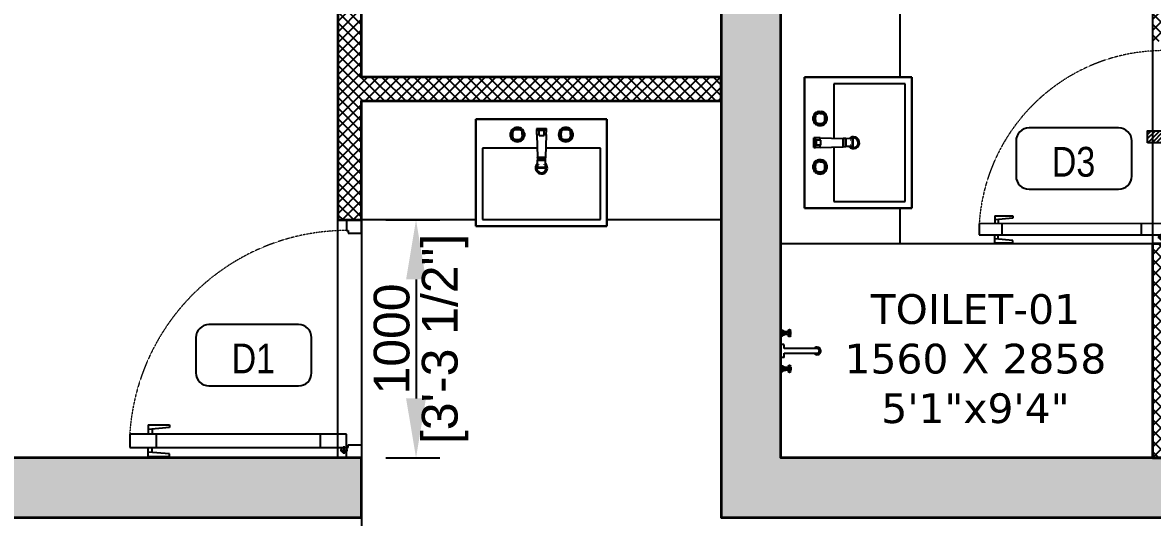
# Model space of a CAD drawing. Header units: millimetres. Extents: x 91566 to 131129, y 141753 to 207061.
# Drawn here: x 116477 to 121221, y 197751 to 199830 of the extents above; entities that cross this region are included whole.
import ezdxf
from ezdxf.enums import TextEntityAlignment as Align

# ---------------------------------------------------------------- set-up
doc = ezdxf.new("R2010")
doc.units = ezdxf.units.MM
doc.linetypes.add('3.5BHK EAST-UN-5$0$DASHED', pattern=[0.75, 0.5, -0.25])
doc.linetypes.add('3BHK  WEST_UN-2$0$DASHED', pattern=[0.75, 0.5, -0.25])
for name, color, linetype in [('A-Dimensions', 4, 'Continuous'), ('A-Door', 11, 'Continuous'), ('A-Door Line', 8, 'Continuous'), ('A-Fixture', 8, 'Continuous'), ('A-Furniture', 8, 'Continuous'), ('A-Hatch', 252, 'Continuous'), ('A-Room Boundary', 44, 'Continuous'), ('A-Text Main', 44, 'Continuous')]:
    doc.layers.add(name, color=color, linetype=linetype)
doc.layers.add('A-Wall', color=240, linetype='Continuous', lineweight=35)
doc.styles.add('2024-08-29_TOWER-A$0$simplex-0.8', font='simplex.shx', dxfattribs={"width": 0.8})
doc.styles.add('3BHK  WEST_UN-2$0$grid_text', font='verdana.ttf')
doc.styles.add('ARIAL', font='ARIALN.TTF')
doc.styles.add('S', font='arial.ttf', dxfattribs={"height": 150})
doc.dimstyles.new('DIMSMALL', dxfattribs={"dimtxt": 150, "dimasz": 250, "dimexe": 100, "dimexo": 100, "dimgap": 25, "dimtad": 1, "dimdec": 0, "dimzin": 0, "dimdsep": 46, "dimtxsty": 'S', "dimcen": 0, "dimdle": 100, "dimclrd": 8, "dimclre": 8, "dimclrt": 256, "dimazin": 0, "dimtfac": 1, "dimtdec": 0, "dimtix": 1, "dimtmove": 0, "dimatfit": 3, "dimldrblk": '12_DatumFilled', "dimfxl": 1, "dimtolj": 1, "dimtzin": 0, "dimlwd": -1, "dimlwe": -1, "dimarcsym": 1})

# ---------------------------------------------------------------- blocks, each defined once
blk = doc.blocks.new('A$Ccfbdbe87')
at = {"layer": 'A-Door'}
for p, q in [((99.9, 973.1), (44.4, 973.1)), ((44.4, 973.1), (44.4, 62.5)), ((99.9, 62.5), (99.9, 973.1)), ((5.6, 895.4), (44.4, 895.4)), ((5.6, 895.4), (5.6, 806.5)), ((16.7, 806.5), (24.9, 895.4)), ((23.3, 878.7), (44.4, 878.7)), ((99.9, 862), (44.4, 862)), ((138.8, 895.4), (99.9, 895.4)), ((121, 878.7), (99.9, 878.7)), ((127.7, 806.5), (119.5, 895.4)), ((138.8, 895.4), (138.8, 806.5)), ((5.6, 806.5), (16.7, 806.5)), ((138.8, 806.5), (127.7, 806.5)), ((99.9, 173.5), (44.4, 173.5)), ((0, 0), (0, 62.5)), ((0, 62.5), (44.4, 62.5)), ((16.7, 73.6), (50, 73.6)), ((33.3, 90.2), (33.3, 56.9)), ((44.4, 62.5), (99.9, 62.5)), ((44.4, 62.5), (44.4, 55.5)), ((44.4, 55.5), (55.5, 55.5)), ((55.5, 55.5), (55.5, 0)), ((99.9, 62.5), (99.9, 62.5)), ((944.5, 55.5), (944.5, 0)), ((955.6, 55.5), (944.5, 55.5)), ((1000, 62.5), (955.6, 62.5)), ((955.6, 62.5), (955.6, 55.5)), ((1000, 0), (1000, 62.5)), ((55.5, 0), (0, 0)), ((944.5, 0), (1000, 0))]:
    blk.add_line(p, q, dxfattribs=at)
blk.add_circle((33.3, 73.6), 11.1, dxfattribs=at)
at = {"layer": 'A-Door', "linetype": '3BHK  WEST_UN-2$0$DASHED', "lineweight": 0}
blk.add_arc((41.8, 61.2), 913.8, 0.0822, 86.3506, dxfattribs=at)
blk = doc.blocks.new('A$C9b4d8ff6')
at = {"layer": 'A-Door'}
for p, q in [((84.9, 827.1), (37.7, 827.1)), ((37.7, 827.1), (37.8, 53.1)), ((85, 53.1), (84.9, 827.1)), ((4.7, 761.1), (37.7, 761.1)), ((4.7, 761.1), (4.7, 685.5)), ((14.1, 685.5), (21.1, 761.1)), ((117.9, 761.1), (84.9, 761.1)), ((108.5, 685.5), (101.5, 761.1)), ((117.9, 761.1), (118, 685.5)), ((19.8, 746.9), (37.7, 746.9)), ((84.9, 732.7), (37.7, 732.7)), ((102.8, 746.9), (84.9, 746.9)), ((4.7, 685.5), (14.1, 685.5)), ((118, 685.5), (108.5, 685.5)), ((84.9, 147.5), (37.7, 147.5)), ((0, 0), (0, 53.1)), ((0, 53.1), (37.8, 53.1)), ((14.2, 62.5), (42.5, 62.5)), ((28.3, 76.7), (28.3, 48.4)), ((37.8, 53.1), (85, 53.1)), ((37.8, 53.1), (37.8, 47.2)), ((85, 53.1), (85, 53.1)), ((850, 53.2), (812.2, 53.1)), ((812.2, 53.1), (812.2, 47.2)), ((850, 0.1), (850, 53.2)), ((47.2, 0), (0, 0)), ((37.8, 47.2), (47.2, 47.2)), ((47.2, 47.2), (47.2, 0)), ((802.8, 47.2), (802.8, 0.1)), ((812.2, 47.2), (802.8, 47.2)), ((802.8, 0.1), (850, 0.1))]:
    blk.add_line(p, q, dxfattribs=at)
blk.add_circle((28.3, 62.5), 9.44, dxfattribs=at)
at = {"layer": 'A-Door', "linetype": '3.5BHK EAST-UN-5$0$DASHED', "lineweight": 0}
blk.add_arc((35.5, 52), 776.7, 0.0858, 86.3542, dxfattribs=at)
blk = doc.blocks.new('A$Cf00fcc3f')
at = {"layer": 'A-Fixture'}
for p, q in [((0, 0), (0, -450)), ((550, 0), (0, 0)), ((0, -450), (0, 0)), ((0, 0), (550, 0)), ((550, -450), (550, 0)), ((550, 0), (550, -450)), ((147.8, -54.3), (150.8, -44.3)), ((150.3, -45.9), (148.7, -47.8)), ((150.3, -55.2), (152.9, -46.2)), ((151.6, -42.4), (150.8, -44.3)), ((150.8, -44.3), (152.9, -46.2)), ((151.6, -42.4), (153.6, -41.5)), ((153.7, -44.5), (151.6, -42.4)), ((155.2, -46), (152.5, -55)), ((155.2, -46), (152.5, -55)), ((153.7, -44.5), (152.9, -46.2)), ((153.6, -41.5), (163.5, -38.6)), ((155.5, -43.7), (153.6, -41.5)), ((155.5, -43.7), (153.7, -44.5)), ((156.4, -47.2), (154.1, -55.3)), ((157.1, -39.5), (155.1, -41.1)), ((164.2, -43.3), (155.2, -46)), ((155.5, -43.7), (164.5, -41)), ((164.5, -44.9), (156.4, -47.2)), ((162.3, -36.7), (157.1, -39.5)), ((167.9, -35), (162.3, -36.7)), ((163.5, -38.6), (173.8, -37.6)), ((163.5, -38.6), (164.5, -41)), ((173.8, -42.3), (164.2, -43.3)), ((173.8, -42.3), (164.2, -43.3)), ((164.5, -41), (173.8, -40.1)), ((173.8, -43.9), (164.5, -44.9)), ((173.8, -34.4), (167.9, -35)), ((179.7, -35), (173.8, -34.4)), ((179.7, -35), (173.8, -34.4)), ((173.8, -37.6), (184.1, -38.6)), ((173.8, -37.6), (173.8, -40.1)), ((173.8, -40.1), (183.2, -41)), ((183.4, -43.3), (173.8, -42.3)), ((183.1, -44.9), (173.8, -43.9)), ((185.4, -36.7), (179.7, -35)), ((185.4, -36.7), (179.7, -35)), ((191.2, -47.2), (183.1, -44.9)), ((184.1, -38.6), (183.2, -41)), ((183.2, -41), (192.2, -43.7)), ((183.4, -43.3), (192.4, -46)), ((192.4, -46), (183.4, -43.3)), ((184.1, -38.6), (194.1, -41.5)), ((190.6, -39.5), (185.4, -36.7)), ((190.6, -39.5), (185.4, -36.7)), ((192.5, -41.1), (190.6, -39.5)), ((192.5, -41.1), (190.6, -39.5)), ((191.2, -47.2), (193.5, -55.3)), ((192.2, -43.7), (194.1, -41.5)), ((192.2, -43.7), (193.9, -44.5)), ((192.4, -46), (195.1, -55)), ((193.9, -44.5), (196, -42.4)), ((193.9, -44.5), (194.7, -46.2)), ((194.1, -41.5), (196, -42.4)), ((196.9, -44.3), (194.7, -46.2)), ((194.7, -46.2), (197.4, -55.2)), ((196, -42.4), (196.9, -44.3)), ((196.9, -44.3), (199.8, -54.3)), ((198.9, -47.8), (197.3, -45.9)), ((198.9, -47.8), (197.3, -45.9)), ((254.8, -39.2), (296, -39.2)), ((254.8, -39.2), (255, -45.5)), ((255.5, -64.6), (255, -45.5)), ((255, -45.5), (295.9, -45.5)), ((295.3, -64.6), (295.9, -45.5)), ((295.9, -45.5), (296, -39.2)), ((351, -54.3), (354, -44.3)), ((353.5, -45.9), (351.9, -47.8)), ((353.5, -55.2), (356.1, -46.2)), ((354.8, -42.4), (354, -44.3)), ((354, -44.3), (356.1, -46.2)), ((354.8, -42.4), (356.8, -41.5)), ((356.9, -44.5), (354.8, -42.4)), ((358.4, -46), (355.7, -55)), ((358.4, -46), (355.7, -55)), ((356.9, -44.5), (356.1, -46.2)), ((356.8, -41.5), (366.7, -38.6)), ((358.7, -43.7), (356.8, -41.5)), ((358.7, -43.7), (356.9, -44.5)), ((359.6, -47.2), (357.3, -55.3)), ((360.3, -39.5), (358.3, -41.1)), ((367.4, -43.3), (358.4, -46)), ((358.7, -43.7), (367.7, -41)), ((367.7, -44.9), (359.6, -47.2)), ((365.5, -36.7), (360.3, -39.5)), ((371.1, -35), (365.5, -36.7)), ((366.7, -38.6), (377, -37.6)), ((366.7, -38.6), (367.7, -41)), ((377, -42.3), (367.4, -43.3)), ((377, -42.3), (367.4, -43.3)), ((367.7, -41), (377, -40.1)), ((377, -43.9), (367.7, -44.9)), ((377, -34.4), (371.1, -35)), ((382.9, -35), (377, -34.4)), ((382.9, -35), (377, -34.4)), ((377, -37.6), (387.3, -38.6)), ((377, -37.6), (377, -40.1)), ((377, -40.1), (386.4, -41)), ((386.6, -43.3), (377, -42.3)), ((386.3, -44.9), (377, -43.9)), ((388.6, -36.7), (382.9, -35)), ((388.6, -36.7), (382.9, -35)), ((394.4, -47.2), (386.3, -44.9)), ((387.3, -38.6), (386.4, -41)), ((386.4, -41), (395.4, -43.7)), ((386.6, -43.3), (395.6, -46)), ((395.6, -46), (386.6, -43.3)), ((387.3, -38.6), (397.3, -41.5)), ((393.8, -39.5), (388.6, -36.7)), ((393.8, -39.5), (388.6, -36.7)), ((395.7, -41.1), (393.8, -39.5)), ((395.7, -41.1), (393.8, -39.5)), ((394.4, -47.2), (396.7, -55.3)), ((395.4, -43.7), (397.3, -41.5)), ((395.4, -43.7), (397.1, -44.5)), ((395.6, -46), (398.3, -55)), ((397.1, -44.5), (399.2, -42.4)), ((397.1, -44.5), (397.9, -46.2)), ((397.3, -41.5), (399.2, -42.4)), ((400.1, -44.3), (397.9, -46.2)), ((397.9, -46.2), (400.6, -55.2)), ((399.2, -42.4), (400.1, -44.3)), ((400.1, -44.3), (403, -54.3)), ((402.1, -47.8), (400.5, -45.9)), ((402.1, -47.8), (400.5, -45.9)), ((144.2, -58.7), (143.6, -64.6)), ((143.6, -64.6), (144.2, -70.5)), ((143.6, -64.6), (144.2, -70.5)), ((145.9, -53), (144.2, -58.7)), ((144.2, -70.5), (145.9, -76.1)), ((144.2, -70.5), (145.9, -76.1)), ((148.7, -47.8), (145.9, -53)), ((145.9, -76.1), (148.7, -81.3)), ((145.9, -76.1), (148.7, -81.3)), ((146.8, -64.6), (147.8, -54.3)), ((147.8, -74.9), (146.8, -64.6)), ((149.4, -64.6), (146.8, -64.6)), ((147.8, -54.3), (150.3, -55.2)), ((147.8, -74.9), (150.3, -73.9)), ((150.8, -84.8), (147.8, -74.9)), ((148.7, -81.3), (150.3, -83.2)), ((148.7, -81.3), (150.3, -83.2)), ((149.4, -64.6), (150.3, -55.2)), ((150.3, -73.9), (149.4, -64.6)), ((152.9, -82.9), (150.3, -73.9)), ((150.8, -84.8), (152.9, -82.9)), ((151.6, -86.8), (150.8, -84.8)), ((152.5, -55), (151.6, -64.6)), ((151.6, -64.6), (152.5, -74.2)), ((151.6, -64.6), (152.5, -74.2)), ((151.6, -86.8), (153.7, -84.7)), ((151.6, -86.8), (153.6, -87.6)), ((152.5, -74.2), (155.2, -83.2)), ((152.5, -74.2), (155.2, -83.2)), ((152.9, -82.9), (153.7, -84.7)), ((154.1, -55.3), (153.2, -64.6)), ((153.2, -64.6), (154.1, -73.9)), ((155.5, -85.5), (153.6, -87.6)), ((163.5, -90.6), (153.6, -87.6)), ((153.7, -84.7), (155.5, -85.5)), ((154.1, -73.9), (156.4, -81.9)), ((155.1, -88.1), (157.1, -89.7)), ((155.1, -88.1), (157.1, -89.7)), ((155.2, -83.2), (164.2, -85.9)), ((155.2, -83.2), (164.2, -85.9)), ((164.5, -88.1), (155.5, -85.5)), ((156.4, -81.9), (164.5, -84.3)), ((157.1, -89.7), (162.3, -92.4)), ((157.1, -89.7), (162.3, -92.4)), ((162.3, -92.4), (167.9, -94.2)), ((162.3, -92.4), (167.9, -94.2)), ((163.5, -90.6), (164.5, -88.1)), ((173.8, -91.6), (163.5, -90.6)), ((164.2, -85.9), (173.8, -86.8)), ((164.2, -85.9), (173.8, -86.8)), ((164.5, -84.3), (173.8, -85.2)), ((173.8, -89), (164.5, -88.1)), ((167.9, -94.2), (173.8, -94.7)), ((167.9, -94.2), (173.8, -94.7)), ((173.8, -85.2), (183.1, -84.3)), ((173.8, -86.8), (183.4, -85.9)), ((173.8, -86.8), (183.4, -85.9)), ((183.2, -88.1), (173.8, -89)), ((173.8, -91.6), (173.8, -89)), ((184.1, -90.6), (173.8, -91.6)), ((173.8, -94.7), (179.7, -94.2)), ((173.8, -94.7), (179.7, -94.2)), ((179.7, -94.2), (185.4, -92.4)), ((179.7, -94.2), (185.4, -92.4)), ((183.1, -84.3), (191.2, -81.9)), ((192.2, -85.5), (183.2, -88.1)), ((184.1, -90.6), (183.2, -88.1)), ((183.4, -85.9), (192.4, -83.2)), ((183.4, -85.9), (192.4, -83.2)), ((194.1, -87.6), (184.1, -90.6)), ((185.4, -92.4), (190.6, -89.7)), ((185.4, -92.4), (190.6, -89.7)), ((190.6, -89.7), (192.5, -88.1)), ((190.6, -89.7), (192.5, -88.1)), ((191.2, -81.9), (193.5, -73.9)), ((192.2, -85.5), (193.9, -84.7)), ((192.2, -85.5), (194.1, -87.6)), ((192.4, -83.2), (195.1, -74.2)), ((192.4, -83.2), (195.1, -74.2)), ((194.4, -64.6), (193.5, -55.3)), ((194.4, -64.6), (193.5, -73.9)), ((193.9, -84.7), (194.7, -82.9)), ((193.9, -84.7), (196, -86.8)), ((196, -86.8), (194.1, -87.6)), ((197.4, -73.9), (194.7, -82.9)), ((196.9, -84.8), (194.7, -82.9)), ((195.1, -55), (196, -64.6)), ((196, -64.6), (195.1, -74.2)), ((196, -86.8), (196.9, -84.8)), ((199.8, -74.9), (196.9, -84.8)), ((197.3, -83.2), (198.9, -81.3)), ((197.3, -83.2), (198.9, -81.3)), ((199.8, -54.3), (197.4, -55.2)), ((197.4, -55.2), (198.3, -64.6)), ((198.3, -64.6), (197.4, -73.9)), ((199.8, -74.9), (197.4, -73.9)), ((198.3, -64.6), (200.8, -64.6)), ((201.7, -53), (198.9, -47.8)), ((201.7, -53), (198.9, -47.8)), ((198.9, -81.3), (201.7, -76.1)), ((198.9, -81.3), (201.7, -76.1)), ((199.8, -54.3), (200.8, -64.6)), ((200.8, -64.6), (199.8, -74.9)), ((203.4, -58.7), (201.7, -53)), ((203.4, -58.7), (201.7, -53)), ((201.7, -76.1), (203.4, -70.5)), ((201.7, -76.1), (203.4, -70.5)), ((203.4, -58.7), (204, -64.6)), ((204, -64.6), (203.4, -58.7)), ((204, -64.6), (203.4, -70.5)), ((204, -64.6), (203.4, -70.5)), ((255.5, -64.6), (258.3, -160.2)), ((255.5, -64.6), (265.1, -64.6)), ((265.1, -68.5), (265.1, -47.9)), ((285.7, -47.9), (265.1, -47.9)), ((265.1, -68.5), (285.7, -68.5)), ((285.7, -68.5), (285.7, -47.9)), ((285.7, -64.6), (295.3, -64.6)), ((295.3, -64.6), (292.6, -160.2)), ((347.4, -58.7), (346.8, -64.6)), ((346.8, -64.6), (347.4, -70.5)), ((346.8, -64.6), (347.4, -70.5)), ((349.1, -53), (347.4, -58.7)), ((347.4, -70.5), (349.1, -76.1)), ((347.4, -70.5), (349.1, -76.1)), ((351.9, -47.8), (349.1, -53)), ((349.1, -76.1), (351.9, -81.3)), ((349.1, -76.1), (351.9, -81.3)), ((350, -64.6), (351, -54.3)), ((351, -74.9), (350, -64.6)), ((352.6, -64.6), (350, -64.6)), ((351, -54.3), (353.5, -55.2)), ((351, -74.9), (353.5, -73.9)), ((354, -84.8), (351, -74.9)), ((351.9, -81.3), (353.5, -83.2)), ((351.9, -81.3), (353.5, -83.2)), ((352.6, -64.6), (353.5, -55.2)), ((353.5, -73.9), (352.6, -64.6)), ((356.1, -82.9), (353.5, -73.9)), ((354, -84.8), (356.1, -82.9)), ((354.8, -86.8), (354, -84.8)), ((355.7, -55), (354.8, -64.6)), ((354.8, -64.6), (355.7, -74.2)), ((354.8, -64.6), (355.7, -74.2)), ((354.8, -86.8), (356.9, -84.7)), ((354.8, -86.8), (356.8, -87.6)), ((355.7, -74.2), (358.4, -83.2)), ((355.7, -74.2), (358.4, -83.2)), ((356.1, -82.9), (356.9, -84.7)), ((357.3, -55.3), (356.4, -64.6)), ((356.4, -64.6), (357.3, -73.9)), ((358.7, -85.5), (356.8, -87.6)), ((366.7, -90.6), (356.8, -87.6)), ((356.9, -84.7), (358.7, -85.5)), ((357.3, -73.9), (359.6, -81.9)), ((358.3, -88.1), (360.3, -89.7)), ((358.3, -88.1), (360.3, -89.7)), ((358.4, -83.2), (367.4, -85.9)), ((358.4, -83.2), (367.4, -85.9)), ((367.7, -88.1), (358.7, -85.5)), ((359.6, -81.9), (367.7, -84.3)), ((360.3, -89.7), (365.5, -92.4)), ((360.3, -89.7), (365.5, -92.4)), ((365.5, -92.4), (371.1, -94.2)), ((365.5, -92.4), (371.1, -94.2)), ((366.7, -90.6), (367.7, -88.1)), ((377, -91.6), (366.7, -90.6)), ((367.4, -85.9), (377, -86.8)), ((367.4, -85.9), (377, -86.8)), ((367.7, -84.3), (377, -85.2)), ((377, -89), (367.7, -88.1)), ((371.1, -94.2), (377, -94.7)), ((371.1, -94.2), (377, -94.7)), ((377, -85.2), (386.3, -84.3)), ((377, -86.8), (386.6, -85.9)), ((377, -86.8), (386.6, -85.9)), ((386.4, -88.1), (377, -89)), ((377, -91.6), (377, -89)), ((387.3, -90.6), (377, -91.6)), ((377, -94.7), (382.9, -94.2)), ((377, -94.7), (382.9, -94.2)), ((382.9, -94.2), (388.6, -92.4)), ((382.9, -94.2), (388.6, -92.4)), ((386.3, -84.3), (394.4, -81.9)), ((395.4, -85.5), (386.4, -88.1)), ((387.3, -90.6), (386.4, -88.1)), ((386.6, -85.9), (395.6, -83.2)), ((386.6, -85.9), (395.6, -83.2)), ((397.3, -87.6), (387.3, -90.6)), ((388.6, -92.4), (393.8, -89.7)), ((388.6, -92.4), (393.8, -89.7)), ((393.8, -89.7), (395.7, -88.1)), ((393.8, -89.7), (395.7, -88.1)), ((394.4, -81.9), (396.7, -73.9)), ((395.4, -85.5), (397.1, -84.7)), ((395.4, -85.5), (397.3, -87.6)), ((395.6, -83.2), (398.3, -74.2)), ((395.6, -83.2), (398.3, -74.2)), ((397.6, -64.6), (396.7, -55.3)), ((397.6, -64.6), (396.7, -73.9)), ((397.1, -84.7), (397.9, -82.9)), ((397.1, -84.7), (399.2, -86.8)), ((399.2, -86.8), (397.3, -87.6)), ((400.6, -73.9), (397.9, -82.9)), ((400.1, -84.8), (397.9, -82.9)), ((398.3, -55), (399.2, -64.6)), ((399.2, -64.6), (398.3, -74.2)), ((399.2, -86.8), (400.1, -84.8)), ((403, -74.9), (400.1, -84.8)), ((400.5, -83.2), (402.1, -81.3)), ((400.5, -83.2), (402.1, -81.3)), ((403, -54.3), (400.6, -55.2)), ((400.6, -55.2), (401.5, -64.6)), ((401.5, -64.6), (400.6, -73.9)), ((403, -74.9), (400.6, -73.9)), ((401.5, -64.6), (404, -64.6)), ((404.9, -53), (402.1, -47.8)), ((404.9, -53), (402.1, -47.8)), ((402.1, -81.3), (404.9, -76.1)), ((402.1, -81.3), (404.9, -76.1)), ((403, -54.3), (404, -64.6)), ((404, -64.6), (403, -74.9)), ((406.6, -58.7), (404.9, -53)), ((406.6, -58.7), (404.9, -53)), ((404.9, -76.1), (406.6, -70.5)), ((404.9, -76.1), (406.6, -70.5)), ((406.6, -58.7), (407.2, -64.6)), ((406.6, -58.7), (407.2, -64.6)), ((407.2, -64.6), (406.6, -70.5)), ((407.2, -64.6), (406.6, -70.5)), ((257.2, -122), (27.5, -122)), ((27.5, -122), (27.5, -422)), ((522.5, -122), (293.7, -122)), ((522.5, -422), (522.5, -122)), ((258.3, -162.3), (258.3, -160.2)), ((292.6, -160.2), (258.3, -160.2)), ((258.3, -162.3), (258.6, -171.8)), ((258.3, -162.3), (292.5, -162.3)), ((258.6, -171.8), (258.6, -172.7)), ((258.6, -171.8), (292.2, -171.8)), ((259.4, -201.1), (258.6, -172.7)), ((292.2, -172.7), (258.6, -172.7)), ((291.4, -201.1), (292.2, -172.7)), ((292.2, -171.8), (292.5, -162.3)), ((292.2, -171.8), (292.2, -172.7)), ((292.6, -160.2), (292.5, -162.3)), ((259.4, -201.1), (259.5, -204.3)), ((259.4, -201.1), (291.4, -201.1)), ((259.5, -204.3), (291.3, -204.3)), ((264.3, -192.3), (264.3, -190.8)), ((286.5, -192.3), (286.5, -190.8)), ((291.3, -204.3), (291.4, -201.1)), ((27.5, -422), (522.5, -422)), ((0, -450), (550, -450)), ((550, -450), (0, -450))]:
    blk.add_line(p, q, dxfattribs=at)
for radius, start, end in [(25, 130.6704, 0), (25, 0, 45), (20, 145.6811, 0), (20, 0, 24.0891)]:
    blk.add_arc((275, -205), radius, start, end, dxfattribs=at)
blk = doc.blocks.new('A$Cfbc7273c')
at = {"layer": 'A-Fixture'}
for p, q in [((-41.9, 68.8), (-41.9, 81.3)), ((-41.9, 81.3), (-27.4, 81.2)), ((-27.4, 68.8), (-41.9, 68.8)), ((-23.6, 68.6), (-23.6, 81.3)), ((-22.2, 81.5), (-22.2, 68.5)), ((-20.4, 68.3), (-20.4, 81.7)), ((-18, 82.2), (-18, 67.8)), ((-15.8, 67.3), (-15.8, 82.7)), ((-13.3, 66.5), (-13.3, 83.5)), ((-9.9, 65.2), (-9.9, 84.7)), ((-5.4, 63), (-5.4, 87)), ((0, 90.6), (0, 59.4)), ((0, -90.6), (0, 90.6)), ((-13.5, 10), (-152, 10)), ((-13.5, 26), (-13.5, 10)), ((0, 27), (-12.5, 27)), ((0, -27), (0, 27)), ((-152, -10), (-13.5, -10)), ((-13.5, -10), (-13.5, -26)), ((-12.5, -27), (0, -27)), ((-41.9, -68.8), (-41.9, -81.3)), ((-27.4, -68.8), (-41.9, -68.8)), ((-41.9, -81.3), (-27.4, -81.2)), ((-23.6, -68.6), (-23.6, -81.3)), ((-22.2, -81.5), (-22.2, -68.5)), ((-20.4, -68.3), (-20.4, -81.7)), ((-18, -82.2), (-18, -67.8)), ((-15.8, -67.3), (-15.8, -82.7)), ((-13.3, -66.5), (-13.3, -83.5)), ((-9.9, -65.2), (-9.9, -84.7)), ((-5.4, -63), (-5.4, -87)), ((0, -90.6), (0, -59.4))]:
    blk.add_line(p, q, dxfattribs=at)
for centre, radius in [((-36, 85.7), 4.41), ((-36, 64.3), 4.41), ((-36, 74.8), 3.69), ((-36, -64.3), 4.41), ((-36, -85.7), 4.41), ((-36, -74.8), 3.69)]:
    blk.add_circle(centre, radius, dxfattribs=at)
for centre, radius, start, end in [((-27.2, 125.4), 44.2, 269.7849, 308.0362), ((-27.4, 24.1), 44.7, 52.1791, 90), ((-152, 0), 16, 90, 180.0001), ((-152, 0), 16, 180.0001, 270), ((-152, 0), 10, 90, 270), ((-152, 0), 16, 38.6822, 90), ((-12.5, 26), 0.999, 89.9998, 180.1995), ((-152, 0), 16, 270, 321.3178), ((-12.5, -26), 1, 180, 269.8008), ((-27.4, -24.1), 44.7, 270, 307.8209), ((-27.2, -125.4), 44.2, 51.9638, 90.2151)]:
    blk.add_arc(centre, radius, start, end, dxfattribs=at)
blk = doc.blocks.new('2024-08-29_TOWER-A$0$WNTG')
at = {"layer": 'A-Text Main'}
blk.add_lwpolyline([(-187.8, 246.2), (187.8, 246.2, -0.414214), (242.8, 191.2), (242.8, 43.3, -0.414214), (187.8, -11.7), (-187.8, -11.7, -0.414214), (-242.8, 43.3), (-242.8, 191.2, -0.414214)], format="xyb", close=True, dxfattribs=at)
at = {"layer": 'A-Text Main', "style": '2024-08-29_TOWER-A$0$simplex-0.8', "width": 0.8}
blk.add_attdef('WNTG', text='', height=150, dxfattribs=at).set_placement((-1.6, 43), align=Align.CENTER)
blk = doc.blocks.new('TILE DROP')
at = {"layer": 'A-Door Line'}
h = blk.add_hatch(dxfattribs=at)
h.set_pattern_fill('ANSI31', color=8, scale=0.1)
h.set_pattern_definition([(45, (-18.584744, -6.592634), (-0.008838835, 0.008838835), [])])
h.paths.add_polyline_path([(0, 0.05), (-0.12, 0.05), (-0.12, 0), (0, 0)])
h.paths.add_polyline_path([(0.12, -0.05), (0.12, 0), (0, 0), (0, -0.05)])
at = {"layer": 'A-Door Line', "color": 8}
for points in [[(-0.12, 0), (-0.12, 0.05), (0, 0.05), (0, 0)], [(0, -0.05), (0, 0), (0.12, 0), (0.12, -0.05)]]:
    blk.add_lwpolyline(points, close=True, dxfattribs=at)
blk = doc.blocks.new('Unit_2')
at = {"layer": 'A-Hatch', "linetype": 'Continuous'}
h = blk.add_hatch(color=256, dxfattribs=at)
h.dxf.hatch_style = 1
h.paths.add_polyline_path([(252.1, 9544.7), (4266.6, 9544.7), (4266.6, 9794.7), (250, 9794.7), (250, 14070.1), (817, 14070.1), (817, 14320.1), (0, 14320.1), (0, 9197), (252.1, 9197)])
h.paths.add_polyline_path([(6027, 13970.8), (6027, 14320.1), (4167, 14320.1), (4167, 14070.1), (5777, 14070.1), (5777, 13970.8)])
h.paths.add_polyline_path([(7687, 14320.1), (7437, 14320.1), (7437, 12653), (7687, 12653), (7687, 14070.1), (9364.7, 14070.1), (9364.7, 14320.1)])
h.paths.add_polyline_path([(5777, 13220.8), (5777, 9544.7), (7687, 9544.7), (7687, 9794.7), (6027, 9794.7), (6027, 13220.8)])
h.paths.add_polyline_path([(11114.6, 9794.7), (8686.6, 9794.7), (8686.6, 9544.7), (11364.6, 9544.7), (11364.6, 13220.1), (11114.6, 13220.1)])
h.paths.add_polyline_path([(11364.6, 5755), (8726.6, 5755), (8726.6, 5505), (11114.6, 5505), (11114.6, 0), (11364.6, 0)])
h.paths.add_polyline_path([(7625, 250), (7625, 3195), (5741, 3195), (5741, 2995), (7425, 2995), (7425, 250), (6799.5, 250), (6799.5, 0), (8075, 0), (8075, 250)])
h.paths.add_polyline_path([(4327, 1729.3), (4327, 3735), (4127, 3735), (4127, 1729.3)], flags=17)
h.paths.add_polyline_path([(250, 5532), (4327, 5532), (4327, 4735), (4127, 4735), (4127, 5332), (250, 5332), (250, 250), (3029.9, 250), (3029.9, 0), (0, 0), (0, 7997), (250, 7997)])
h.paths.add_polyline_path([(4129.9, 0), (6049.5, 0), (6049.5, 250), (5841, 250), (5841, 962.8), (5741, 962.8), (5741, 250), (4129.9, 250)])
h = blk.add_hatch(dxfattribs=at)
h.set_pattern_fill('ANSI37', color=256, scale=10)
h.paths.add_polyline_path([(5777, 11294.7), (5777, 11394.7), (4267, 11394.7), (4267, 12377.3), (4167, 12377.3), (4167, 10794.7), (4267, 10794.7), (4267, 11294.7)])
h.paths.add_polyline_path([(4267, 14070.1), (4267, 13227.3), (4167, 13227.3), (4167, 14070.1)])
h.paths.add_polyline_path([(7687, 12653), (7587, 12653), (7587, 11544.2), (7687, 11544.2)])
h.paths.add_polyline_path([(7687, 9794.7), (7687, 10694.2), (7587, 10694.2), (7587, 9794.7)])
h.paths.add_polyline_path([(8926.6, 5755), (8926.6, 6460.1), (8726.6, 6460.1), (8726.6, 5755)])
h.paths.add_polyline_path([(9826.2, 5755), (9826.2, 6155), (9676.2, 6155), (9676.2, 5755)])
h.paths.add_polyline_path([(8726.6, 9544.7), (8726.6, 9460.1), (8926.6, 9460.1), (8926.6, 9544.7)])
h.paths.add_polyline_path([(4327, 2495.3), (5741, 2495.3), (5741, 2596), (4327, 2596)])
h.paths.add_polyline_path([(5741, 2995), (5841, 2995), (5841, 1812.8), (5741, 1812.8)])
h.paths.add_polyline_path([(9075, 1975), (9825, 1975), (9825, 1775), (9075, 1775)])
h.paths.add_polyline_path([(7625, 1775), (8075, 1775), (8075, 1975), (7625, 1975)])
h.paths.add_polyline_path([(11114.6, 1975), (11114.6, 1775), (10825, 1775), (10825, 1975)])
at = {"layer": 'A-Door Line', "linetype": 'Continuous'}
blk.add_lwpolyline([(4267, 10794.7), (4266.6, 9794.7)], dxfattribs=at)
at = {"layer": 'A-Fixture', "linetype": 'Continuous'}
for points in [[(6527, 10844.2), (6527, 10694.2), (6027, 10694.2), (6027, 12653), (6527, 12653), (6527, 11394.2)], [(4747, 10794.7), (4267, 10794.7), (4267, 11294.7), (5777, 11294.7), (5777, 10794.7), (5297, 10794.7)], [(7587, 10694.2), (6027, 10694.2)]]:
    blk.add_lwpolyline(points, dxfattribs=at)
at = {"layer": 'A-Furniture', "linetype": 'Continuous'}
blk.add_lwpolyline([(252.1, 9544.7), (4266.6, 9544.7), (4266.6, 9199.7), (252.1, 9198.8)], close=True, dxfattribs=at)
at = {"layer": 'A-Room Boundary', "linetype": 'Continuous'}
for points in [[(4167, 14070.1), (250, 14070.1), (250, 9794.7), (4167, 9794.7)], [(4267, 11394.7), (5777, 11394.7), (5777, 14070.1), (4267, 14070.1)], [(7587, 9794.7), (6027, 9794.7), (6027, 12653), (7587, 12653)]]:
    blk.add_lwpolyline(points, close=True, dxfattribs=at)
at = {"layer": 'A-Wall'}
for points in [[(252.1, 9544.7), (4266.6, 9544.7), (4266.6, 9794.7), (250, 9794.7), (250, 14070.1), (817, 14070.1), (817, 14320.1), (0, 14320.1), (0, 9197), (252.1, 9197)], [(5777, 13220.8), (5777, 9544.7), (7687, 9544.7), (7687, 9794.7), (6027, 9794.7), (6027, 13220.8)], [(5777, 11294.7), (5777, 11394.7), (4267, 11394.7), (4267, 12377.3), (4167, 12377.3), (4167, 10794.7), (4267, 10794.7), (4267, 11294.7)], [(7687, 9794.7), (7687, 10694.2), (7587, 10694.2), (7587, 9794.7)]]:
    blk.add_lwpolyline(points, close=True, dxfattribs=at)
at = {"layer": 'A-Door', "linetype": 'Continuous', "rotation": 90}
for name, p in [('A$C9b4d8ff6', (7687, 10694.2)), ('A$Ccfbdbe87', (4266.6, 9794.7))]:
    blk.add_blockref(name, p, dxfattribs=at)
at = {"layer": 'A-Door Line', "color": 8, "xscale": 1000.000000000004, "yscale": 1000.000000000004, "zscale": 1000.000000000004}
blk.add_blockref('TILE DROP', (7687.1, 11119.2), dxfattribs=at)
at = {"layer": 'A-Fixture', "linetype": 'Continuous'}
for name, p, rotation in [('A$Cf00fcc3f', (6127, 10844.2), 90), ('A$Cfbc7273c', (6027, 10244.5), 180)]:
    blk.add_blockref(name, p, dxfattribs=dict(at, rotation=rotation))
blk.add_blockref('A$Cf00fcc3f', (4747, 11218), dxfattribs=at)
at = {"layer": 'A-Text Main'}
ref = blk.add_blockref('2024-08-29_TOWER-A$0$WNTG', (7257.3, 11170.1), dxfattribs=dict(at, xscale=-1, rotation=180))
ref.add_attrib('WNTG', 'D3', dxfattribs={"height": 125, "style": 'ARIAL'}).set_placement((7255.7, 10976.7), align=Align.CENTER)
ref = blk.add_blockref('2024-08-29_TOWER-A$0$WNTG', (3814, 10343.7), dxfattribs=dict(at, xscale=-1, rotation=180))
ref.add_attrib('WNTG', 'D1', dxfattribs={"height": 125, "style": 'ARIAL'}).set_placement((3812.4, 10150.3), align=Align.CENTER)
at = {"layer": 'A-Text Main', "linetype": 'Continuous', "insert": (6843.9, 10210.9), "char_height": 125, "width": 1104.087, "attachment_point": 5, "style": '3BHK  WEST_UN-2$0$grid_text'}
blk.add_mtext('TOILET-01\\P1560 X 2858\\P5\'1"x9\'4"', dxfattribs=at)
blk = doc.blocks.new('*D217')
at = {"layer": 'A-Dimensions', "color": 8, "transparency": 16777216}
for p, q in [((118002.3, 199001), (118229, 199001)), ((118129, 198751), (118129, 198251)), ((118002.3, 198001), (118229, 198001))]:
    blk.add_line(p, q, dxfattribs=at)
for points in [[(118087.3, 198751), (118170.6, 198751), (118129, 199001)], [(118087.3, 198251), (118170.6, 198251), (118129, 198001)]]:
    blk.add_solid(points, dxfattribs=at)
at = {"layer": 'Defpoints', "color": 0, "transparency": 16777216}
for p in [(117902.3, 199001), (117902.3, 198001), (118129, 198001)]:
    blk.add_point(p, dxfattribs=at)
at = {"layer": 'A-Dimensions', "lineweight": 30, "transparency": 16777216, "char_height": 150, "attachment_point": 5, "rotation": 90, "style": 'S'}
for s, insert in [('\\A1;[3\'-3 1/2"]', (118251.1, 198501)), ('\\A1;1000', (118027.4, 198501))]:
    blk.add_mtext(s, dxfattribs=dict(at, insert=insert))
blk = doc.blocks.new('12_DatumFilled')
at = {"color": 8, "linetype": 'ByBlock'}
blk.add_solid([(0, 0.577), (-1, 0), (0, -0.577)], dxfattribs=at)

msp = doc.modelspace()

# ---------------------------------------------------------------- block references
at = {"linetype": 'Continuous'}
msp.add_blockref('Unit_2', (113633.6, 188206.3), dxfattribs=at)

# ---------------------------------------------------------------- next in the draw order: dimensions: what is measured, and where the dimension line sits
at = {"layer": 'A-Dimensions', "lineweight": 30}
dim = msp.add_linear_dim(base=(118129, 198001), p1=(117902.3, 199001), p2=(117902.3, 198001), angle=90, dimstyle='DIMSMALL', override={"dimpost": '\\X'}, dxfattribs=at)
dim.commit()
dim.dimension.update_dxf_attribs({"geometry": '*D217', "text_midpoint": (118129, 198501)})

doc.saveas('drawing.dxf')
